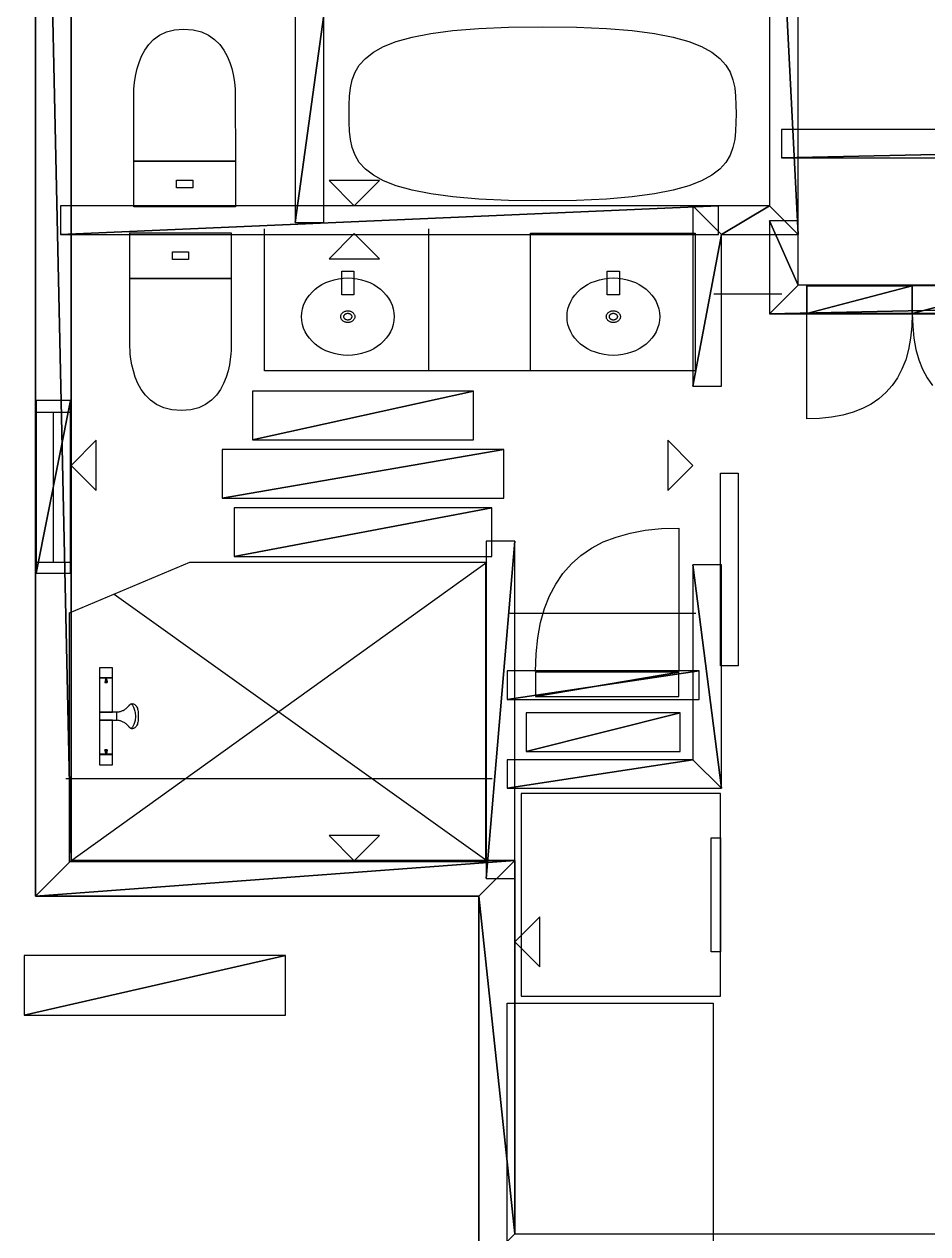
# Model space of a CAD drawing. Header units: millimetres. Extents: x 245 to 2830, y 44 to 1976.
# Drawn here: x 1549 to 1936, y 559 to 1077 of the extents above; entities that cross this region are included whole.
import ezdxf

# ---------------------------------------------------------------- set-up
doc = ezdxf.new("R2010")
doc.units = ezdxf.units.MM
doc.layers.add('FloorPlan-page-1', color=7, linetype='Continuous')

msp = doc.modelspace()

# ---------------------------------------------------------------- linework, layer by layer
at = {"layer": 'FloorPlan-page-1', "color": 7, "true_color": 0x000000}
for p, q in [((1553.74, 703.65), (1553.74, 1420.24)), ((1569.05, 1404.92), (1569.05, 718.98)), ((1606.87, 1072.58), (1609.82, 1074)), ((1609.82, 1074), (1613.24, 1074.9)), ((1613.24, 1074.9), (1617.2, 1075.21)), ((1617.2, 1075.21), (1621.27, 1074.9)), ((1621.27, 1074.9), (1624.84, 1074)), ((1624.84, 1074), (1627.89, 1072.58)), ((1715.06, 1071.73), (1723.06, 1073.32)), ((1723.06, 1073.32), (1732.55, 1074.55)), ((1732.55, 1074.55), (1743.64, 1075.48)), ((1743.64, 1075.48), (1756.4, 1076.06)), ((1756.4, 1076.06), (1770.99, 1076.24)), ((1770.99, 1076.24), (1785.57, 1076.06)), ((1785.57, 1076.06), (1798.33, 1075.48)), ((1798.33, 1075.48), (1809.39, 1074.55)), ((1809.39, 1074.55), (1818.88, 1073.32)), ((1818.88, 1073.32), (1826.91, 1071.73)), ((1600.55, 1066.2), (1602.26, 1068.6)), ((1602.26, 1068.6), (1604.36, 1070.76)), ((1604.36, 1070.76), (1606.87, 1072.58)), ((1627.89, 1072.58), (1630.47, 1070.76)), ((1630.47, 1070.76), (1632.66, 1068.6)), ((1632.66, 1068.6), (1634.44, 1066.2)), ((1702.88, 1067.73), (1708.33, 1069.86)), ((1708.33, 1069.86), (1715.06, 1071.73)), ((1826.91, 1071.73), (1833.61, 1069.86)), ((1833.61, 1069.86), (1839.1, 1067.73)), ((1598.11, 1060.95), (1599.16, 1063.61)), ((1599.16, 1063.61), (1600.55, 1066.2)), ((1634.44, 1066.2), (1635.86, 1063.61)), ((1635.86, 1063.61), (1636.98, 1060.95)), ((1692.48, 1059.79), (1695.06, 1062.66)), ((1695.06, 1062.66), (1698.48, 1065.3)), ((1698.48, 1065.3), (1702.88, 1067.73)), ((1839.1, 1067.73), (1843.5, 1065.3)), ((1843.5, 1065.3), (1846.91, 1062.66)), ((1846.91, 1062.66), (1849.46, 1059.79)), ((1596.69, 1055.7), (1597.27, 1058.29)), ((1597.27, 1058.29), (1598.11, 1060.95)), ((1636.98, 1060.95), (1637.82, 1058.29)), ((1637.82, 1058.29), (1638.44, 1055.7)), ((1690.66, 1056.7), (1692.48, 1059.79)), ((1849.46, 1059.79), (1851.31, 1056.7)), ((1596.04, 1051.12), (1596.29, 1053.28)), ((1596.29, 1053.28), (1596.69, 1055.7)), ((1638.44, 1055.7), (1638.87, 1053.28)), ((1638.87, 1053.28), (1639.13, 1051.12)), ((1688.66, 1050.03), (1689.42, 1053.46)), ((1689.42, 1053.46), (1690.66, 1056.7)), ((1851.31, 1056.7), (1852.55, 1053.46)), ((1852.55, 1053.46), (1853.31, 1050.03)), ((1595.89, 1047.87), (1595.93, 1049.3)), ((1595.89, 1046.98), (1595.89, 1047.87)), ((1595.93, 1049.3), (1596.04, 1051.12)), ((1639.13, 1051.12), (1639.24, 1049.3)), ((1639.24, 1049.3), (1639.27, 1047.87)), ((1639.27, 1047.87), (1639.31, 1046.98)), ((1688.29, 1046.45), (1688.66, 1050.03)), ((1853.31, 1050.03), (1853.68, 1046.45)), ((1595.89, 1046.66), (1595.89, 1046.98)), ((1595.89, 1018.63), (1595.89, 1046.66)), ((1595.89, 1046.66), (1595.89, 1046.66)), ((1639.31, 1046.98), (1639.27, 1046.66)), ((1639.27, 1046.66), (1639.38, 1018.63)), ((1688.11, 1038.93), (1688.15, 1042.76)), ((1688.15, 1042.76), (1688.29, 1046.45)), ((1853.68, 1046.45), (1853.82, 1042.76)), ((1853.82, 1042.76), (1853.86, 1038.93)), ((1688.15, 1035.14), (1688.11, 1038.93)), ((1688.11, 1038.93), (1688.11, 1038.93)), ((1853.86, 1038.93), (1853.82, 1035.14)), ((1688.29, 1031.42), (1688.15, 1035.14)), ((1853.82, 1035.14), (1853.68, 1031.42)), ((1688.66, 1027.86), (1688.29, 1031.42)), ((1689.42, 1024.43), (1688.66, 1027.86)), ((1853.31, 1027.86), (1852.55, 1024.43)), ((1853.68, 1031.42), (1853.31, 1027.86)), ((1690.66, 1021.16), (1689.42, 1024.43)), ((1692.48, 1018.08), (1690.66, 1021.16)), ((1851.31, 1021.16), (1849.46, 1018.08)), ((1852.55, 1024.43), (1851.31, 1021.16)), ((1595.89, 999.07), (1595.89, 1018.63)), ((1595.89, 1018.63), (1639.38, 1018.63)), ((1639.38, 1018.63), (1595.89, 1018.63)), ((1639.38, 1018.63), (1639.38, 999.07)), ((1695.06, 1015.2), (1692.48, 1018.08)), ((1849.46, 1018.08), (1846.91, 1015.2)), ((1698.48, 1012.57), (1695.06, 1015.2)), ((1702.88, 1010.14), (1698.48, 1012.57)), ((1843.5, 1012.57), (1839.1, 1010.14)), ((1846.91, 1015.2), (1843.5, 1012.57)), ((1614.18, 1007.22), (1614.18, 1010.51)), ((1614.18, 1010.51), (1621.09, 1010.51)), ((1621.09, 1007.22), (1614.18, 1007.22)), ((1621.09, 1010.51), (1621.09, 1007.22)), ((1708.33, 1008.01), (1702.88, 1010.14)), ((1715.06, 1006.13), (1708.33, 1008.01)), ((1723.06, 1004.55), (1715.06, 1006.13)), ((1826.91, 1006.13), (1818.88, 1004.55)), ((1833.61, 1008.01), (1826.91, 1006.13)), ((1839.1, 1010.14), (1833.61, 1008.01)), ((1732.55, 1003.31), (1723.06, 1004.55)), ((1743.64, 1002.39), (1732.55, 1003.31)), ((1756.4, 1001.81), (1743.64, 1002.39)), ((1770.99, 1001.63), (1756.4, 1001.81)), ((1785.57, 1001.81), (1770.99, 1001.63)), ((1798.33, 1002.39), (1785.57, 1001.81)), ((1809.39, 1003.31), (1798.33, 1002.39)), ((1818.88, 1004.55), (1809.39, 1003.31)), ((1639.38, 999.07), (1595.89, 999.07)), ((1594.11, 987.89), (1637.6, 987.89)), ((1594.11, 968.35), (1594.11, 987.89)), ((1637.6, 987.89), (1637.6, 968.35)), ((1651.86, 928.75), (1651.86, 989.63)), ((1722.08, 989.63), (1722.08, 928.75)), ((1765.86, 928.75), (1765.86, 987.81)), ((1765.86, 987.81), (1836.3, 987.81)), ((1836.3, 987.81), (1836.3, 928.75)), ((1612.4, 979.77), (1619.31, 979.77)), ((1612.4, 976.47), (1612.4, 979.77)), ((1619.31, 979.77), (1619.31, 976.47)), ((1619.31, 976.47), (1612.4, 976.47)), ((1684.95, 971.45), (1690.13, 971.45)), ((1684.95, 961.36), (1684.95, 971.45)), ((1690.13, 971.45), (1690.13, 961.36)), ((1798.72, 971.45), (1803.9, 971.45)), ((1798.72, 961.36), (1798.72, 971.45)), ((1803.9, 971.45), (1803.9, 961.36)), ((1637.6, 968.35), (1594.11, 968.35)), ((1594.22, 940.32), (1594.11, 968.35)), ((1594.11, 968.35), (1637.6, 968.35)), ((1637.6, 968.35), (1637.6, 940.32)), ((1673.5, 963.71), (1674.91, 964.78)), ((1674.91, 964.78), (1676.44, 965.73)), ((1676.44, 965.73), (1678.08, 966.56)), ((1678.08, 966.56), (1679.81, 967.26)), ((1679.81, 967.26), (1681.64, 967.82)), ((1681.64, 967.82), (1683.54, 968.23)), ((1683.54, 968.23), (1685.51, 968.48)), ((1685.51, 968.48), (1687.54, 968.56)), ((1687.54, 968.56), (1689.57, 968.48)), ((1687.54, 968.56), (1687.54, 968.56)), ((1689.57, 968.48), (1691.54, 968.23)), ((1691.54, 968.23), (1693.44, 967.82)), ((1693.44, 967.82), (1695.26, 967.26)), ((1695.26, 967.26), (1697, 966.56)), ((1697, 966.56), (1698.63, 965.73)), ((1698.63, 965.73), (1700.16, 964.78)), ((1700.16, 964.78), (1701.57, 963.71)), ((1787.28, 963.71), (1788.69, 964.78)), ((1788.69, 964.78), (1790.22, 965.73)), ((1790.22, 965.73), (1791.85, 966.56)), ((1791.85, 966.56), (1793.59, 967.26)), ((1793.59, 967.26), (1795.41, 967.82)), ((1795.41, 967.82), (1797.31, 968.23)), ((1797.31, 968.23), (1799.28, 968.48)), ((1799.28, 968.48), (1801.31, 968.56)), ((1801.31, 968.56), (1803.34, 968.48)), ((1801.31, 968.56), (1801.31, 968.56)), ((1803.34, 968.48), (1805.31, 968.23)), ((1805.31, 968.23), (1807.22, 967.82)), ((1807.22, 967.82), (1809.04, 967.26)), ((1809.04, 967.26), (1810.78, 966.56)), ((1810.78, 966.56), (1812.41, 965.73)), ((1812.41, 965.73), (1813.94, 964.78)), ((1813.94, 964.78), (1815.35, 963.71)), ((1884.22, 965.24), (1929.35, 965.24)), ((1884.22, 953.3), (1884.22, 965.24)), ((1884.22, 965.24), (1884.22, 965.24)), ((1929.35, 965.24), (1929.35, 953.3)), ((1974.48, 965.24), (1929.35, 965.24)), ((1929.35, 965.24), (1929.35, 953.3)), ((1669.25, 958.44), (1670.08, 959.89)), ((1670.08, 959.89), (1671.08, 961.25)), ((1671.08, 961.25), (1672.22, 962.53)), ((1672.22, 962.53), (1673.5, 963.71)), ((1690.13, 961.36), (1684.95, 961.36)), ((1701.57, 963.71), (1702.85, 962.53)), ((1702.85, 962.53), (1703.99, 961.25)), ((1703.99, 961.25), (1704.99, 959.89)), ((1704.99, 959.89), (1705.83, 958.44)), ((1783.02, 958.44), (1783.86, 959.89)), ((1783.86, 959.89), (1784.85, 961.25)), ((1784.85, 961.25), (1786, 962.53)), ((1786, 962.53), (1787.28, 963.71)), ((1803.9, 961.36), (1798.72, 961.36)), ((1815.35, 963.71), (1816.63, 962.53)), ((1816.63, 962.53), (1817.77, 961.25)), ((1817.77, 961.25), (1818.77, 959.89)), ((1818.77, 959.89), (1819.6, 958.44)), ((1873.52, 961.61), (1844.33, 961.61)), ((1667.79, 953.68), (1668.09, 955.33)), ((1668.09, 955.33), (1668.58, 956.91)), ((1668.58, 956.91), (1669.25, 958.44)), ((1685.2, 953.59), (1685.4, 953.77)), ((1685.4, 953.77), (1685.61, 953.93)), ((1685.61, 953.93), (1685.85, 954.08)), ((1685.85, 954.08), (1686.1, 954.2)), ((1686.1, 954.2), (1686.36, 954.31)), ((1686.36, 954.31), (1686.64, 954.39)), ((1686.64, 954.39), (1686.93, 954.46)), ((1686.93, 954.46), (1687.23, 954.5)), ((1687.23, 954.5), (1687.54, 954.51)), ((1687.54, 954.51), (1687.84, 954.5)), ((1687.54, 954.51), (1687.54, 954.51)), ((1687.84, 954.5), (1688.14, 954.46)), ((1688.14, 954.46), (1688.43, 954.39)), ((1688.43, 954.39), (1688.71, 954.31)), ((1688.71, 954.31), (1688.98, 954.2)), ((1688.98, 954.2), (1689.23, 954.08)), ((1689.23, 954.08), (1689.46, 953.93)), ((1689.46, 953.93), (1689.67, 953.77)), ((1689.67, 953.77), (1689.87, 953.59)), ((1705.83, 958.44), (1706.49, 956.91)), ((1706.49, 956.91), (1706.98, 955.33)), ((1706.98, 955.33), (1707.28, 953.68)), ((1781.57, 953.68), (1781.87, 955.33)), ((1781.87, 955.33), (1782.36, 956.91)), ((1782.36, 956.91), (1783.02, 958.44)), ((1798.98, 953.59), (1799.18, 953.77)), ((1799.18, 953.77), (1799.39, 953.93)), ((1799.39, 953.93), (1799.62, 954.08)), ((1799.62, 954.08), (1799.87, 954.2)), ((1799.87, 954.2), (1800.14, 954.31)), ((1800.14, 954.31), (1800.42, 954.39)), ((1800.42, 954.39), (1800.71, 954.46)), ((1800.71, 954.46), (1801.01, 954.5)), ((1801.01, 954.5), (1801.31, 954.51)), ((1801.31, 954.51), (1801.62, 954.5)), ((1801.31, 954.51), (1801.31, 954.51)), ((1801.62, 954.5), (1801.92, 954.46)), ((1801.92, 954.46), (1802.21, 954.39)), ((1802.21, 954.39), (1802.49, 954.31)), ((1802.49, 954.31), (1802.75, 954.2)), ((1802.75, 954.2), (1803, 954.08)), ((1803, 954.08), (1803.24, 953.93)), ((1803.24, 953.93), (1803.45, 953.77)), ((1803.45, 953.77), (1803.65, 953.59)), ((1819.6, 958.44), (1820.27, 956.91)), ((1820.27, 956.91), (1820.76, 955.33)), ((1820.76, 955.33), (1821.06, 953.68)), ((1667.69, 951.99), (1667.79, 953.68)), ((1667.79, 950.29), (1667.69, 951.99)), ((1668.09, 948.64), (1667.79, 950.29)), ((1668.58, 947.06), (1668.09, 948.64)), ((1684.52, 951.99), (1684.53, 952.24)), ((1684.53, 951.73), (1684.52, 951.99)), ((1684.53, 952.24), (1684.58, 952.49)), ((1684.58, 951.48), (1684.53, 951.73)), ((1684.58, 952.49), (1684.65, 952.74)), ((1684.65, 951.24), (1684.58, 951.48)), ((1684.65, 952.74), (1684.75, 952.97)), ((1684.75, 951), (1684.65, 951.24)), ((1684.75, 952.97), (1684.88, 953.19)), ((1684.88, 950.78), (1684.75, 951)), ((1684.88, 953.19), (1685.03, 953.4)), ((1685.03, 950.57), (1684.88, 950.78)), ((1685.03, 953.4), (1685.2, 953.59)), ((1685.2, 950.38), (1685.03, 950.57)), ((1685.4, 950.2), (1685.2, 950.38)), ((1685.61, 950.04), (1685.4, 950.2)), ((1685.85, 949.89), (1685.61, 950.04)), ((1685.81, 951.99), (1685.82, 952.13)), ((1685.82, 951.84), (1685.81, 951.99)), ((1685.82, 952.13), (1685.85, 952.28)), ((1685.85, 951.7), (1685.82, 951.84)), ((1685.85, 952.28), (1685.89, 952.41)), ((1685.89, 951.56), (1685.85, 951.7)), ((1686.1, 949.77), (1685.85, 949.89)), ((1685.89, 952.41), (1685.95, 952.55)), ((1685.95, 951.42), (1685.89, 951.56)), ((1685.95, 952.55), (1686.02, 952.67)), ((1686.02, 951.3), (1685.95, 951.42)), ((1686.02, 952.67), (1686.11, 952.79)), ((1686.11, 951.18), (1686.02, 951.3)), ((1686.36, 949.66), (1686.1, 949.77)), ((1686.11, 952.79), (1686.21, 952.9)), ((1686.21, 951.07), (1686.11, 951.18)), ((1686.21, 952.9), (1686.32, 953.01)), ((1686.32, 950.97), (1686.21, 951.07)), ((1686.32, 953.01), (1686.44, 953.1)), ((1686.44, 950.87), (1686.32, 950.97)), ((1686.64, 949.58), (1686.36, 949.66)), ((1686.44, 953.1), (1686.57, 953.18)), ((1686.57, 950.79), (1686.44, 950.87)), ((1686.57, 953.18), (1686.71, 953.25)), ((1686.71, 950.72), (1686.57, 950.79)), ((1686.93, 949.51), (1686.64, 949.58)), ((1686.71, 953.25), (1686.87, 953.31)), ((1686.87, 950.66), (1686.71, 950.72)), ((1686.87, 953.31), (1687.02, 953.36)), ((1687.02, 950.61), (1686.87, 950.66)), ((1687.23, 949.48), (1686.93, 949.51)), ((1687.02, 953.36), (1687.19, 953.4)), ((1687.19, 950.57), (1687.02, 950.61)), ((1687.19, 953.4), (1687.36, 953.42)), ((1687.36, 950.55), (1687.19, 950.57)), ((1687.54, 949.46), (1687.23, 949.48)), ((1687.36, 953.42), (1687.54, 953.43)), ((1687.54, 950.54), (1687.36, 950.55)), ((1687.54, 953.43), (1687.71, 953.42)), ((1687.54, 953.43), (1687.54, 953.43)), ((1687.71, 950.55), (1687.54, 950.54)), ((1687.84, 949.48), (1687.54, 949.46)), ((1687.71, 953.42), (1687.88, 953.4)), ((1687.88, 950.57), (1687.71, 950.55)), ((1688.14, 949.51), (1687.84, 949.48)), ((1687.88, 953.4), (1688.05, 953.36)), ((1688.05, 950.61), (1687.88, 950.57)), ((1688.05, 953.36), (1688.21, 953.31)), ((1688.21, 950.66), (1688.05, 950.61)), ((1688.43, 949.58), (1688.14, 949.51)), ((1688.21, 953.31), (1688.36, 953.25)), ((1688.36, 950.72), (1688.21, 950.66)), ((1688.36, 953.25), (1688.5, 953.18)), ((1688.5, 950.79), (1688.36, 950.72)), ((1688.71, 949.66), (1688.43, 949.58)), ((1688.5, 953.18), (1688.63, 953.1)), ((1688.63, 950.87), (1688.5, 950.79)), ((1688.63, 953.1), (1688.76, 953.01)), ((1688.76, 950.97), (1688.63, 950.87)), ((1688.98, 949.77), (1688.71, 949.66)), ((1688.76, 953.01), (1688.87, 952.9)), ((1688.87, 951.07), (1688.76, 950.97)), ((1688.87, 952.9), (1688.97, 952.79)), ((1688.97, 951.18), (1688.87, 951.07)), ((1688.97, 952.79), (1689.05, 952.67)), ((1689.05, 951.3), (1688.97, 951.18)), ((1689.23, 949.89), (1688.98, 949.77)), ((1689.05, 952.67), (1689.13, 952.55)), ((1689.13, 951.42), (1689.05, 951.3)), ((1689.13, 952.55), (1689.18, 952.41)), ((1689.18, 951.56), (1689.13, 951.42)), ((1689.18, 952.41), (1689.23, 952.28)), ((1689.23, 951.7), (1689.18, 951.56)), ((1689.23, 952.28), (1689.25, 952.13)), ((1689.25, 951.84), (1689.23, 951.7)), ((1689.46, 950.04), (1689.23, 949.89)), ((1689.25, 952.13), (1689.26, 951.99)), ((1689.26, 951.99), (1689.25, 951.84)), ((1689.67, 950.2), (1689.46, 950.04)), ((1689.87, 950.38), (1689.67, 950.2)), ((1689.87, 953.59), (1690.04, 953.4)), ((1690.04, 950.57), (1689.87, 950.38)), ((1690.04, 953.4), (1690.19, 953.19)), ((1690.19, 950.78), (1690.04, 950.57)), ((1690.19, 953.19), (1690.32, 952.97)), ((1690.32, 951), (1690.19, 950.78)), ((1690.32, 952.97), (1690.42, 952.74)), ((1690.42, 951.24), (1690.32, 951)), ((1690.42, 952.74), (1690.5, 952.49)), ((1690.5, 951.48), (1690.42, 951.24)), ((1690.5, 952.49), (1690.54, 952.24)), ((1690.54, 951.73), (1690.5, 951.48)), ((1690.54, 952.24), (1690.56, 951.99)), ((1690.56, 951.99), (1690.54, 951.73)), ((1706.98, 948.64), (1706.49, 947.06)), ((1707.28, 950.29), (1706.98, 948.64)), ((1707.28, 953.68), (1707.39, 951.99)), ((1707.39, 951.99), (1707.28, 950.29)), ((1781.46, 951.99), (1781.57, 953.68)), ((1781.57, 950.29), (1781.46, 951.99)), ((1781.87, 948.64), (1781.57, 950.29)), ((1782.36, 947.06), (1781.87, 948.64)), ((1798.29, 951.99), (1798.31, 952.24)), ((1798.31, 951.73), (1798.29, 951.99)), ((1798.31, 952.24), (1798.35, 952.49)), ((1798.35, 951.48), (1798.31, 951.73)), ((1798.35, 952.49), (1798.43, 952.74)), ((1798.43, 951.24), (1798.35, 951.48)), ((1798.43, 952.74), (1798.53, 952.97)), ((1798.53, 951), (1798.43, 951.24)), ((1798.53, 952.97), (1798.66, 953.19)), ((1798.66, 950.78), (1798.53, 951)), ((1798.66, 953.19), (1798.81, 953.4)), ((1798.81, 950.57), (1798.66, 950.78)), ((1798.81, 953.4), (1798.98, 953.59)), ((1798.98, 950.38), (1798.81, 950.57)), ((1799.18, 950.2), (1798.98, 950.38)), ((1799.39, 950.04), (1799.18, 950.2)), ((1799.62, 949.89), (1799.39, 950.04)), ((1799.59, 951.99), (1799.6, 952.13)), ((1799.6, 951.84), (1799.59, 951.99)), ((1799.6, 952.13), (1799.62, 952.28)), ((1799.62, 951.7), (1799.6, 951.84)), ((1799.62, 952.28), (1799.66, 952.41)), ((1799.66, 951.56), (1799.62, 951.7)), ((1799.87, 949.77), (1799.62, 949.89)), ((1799.66, 952.41), (1799.72, 952.55)), ((1799.72, 951.42), (1799.66, 951.56)), ((1799.72, 952.55), (1799.8, 952.67)), ((1799.8, 951.3), (1799.72, 951.42)), ((1799.8, 952.67), (1799.88, 952.79)), ((1799.88, 951.18), (1799.8, 951.3)), ((1800.14, 949.66), (1799.87, 949.77)), ((1799.88, 952.79), (1799.98, 952.9)), ((1799.98, 951.07), (1799.88, 951.18)), ((1799.98, 952.9), (1800.09, 953.01)), ((1800.09, 950.97), (1799.98, 951.07)), ((1800.09, 953.01), (1800.21, 953.1)), ((1800.21, 950.87), (1800.09, 950.97)), ((1800.42, 949.58), (1800.14, 949.66)), ((1800.21, 953.1), (1800.35, 953.18)), ((1800.35, 950.79), (1800.21, 950.87)), ((1800.35, 953.18), (1800.49, 953.25)), ((1800.49, 950.72), (1800.35, 950.79)), ((1800.71, 949.51), (1800.42, 949.58)), ((1800.49, 953.25), (1800.64, 953.31)), ((1800.64, 950.66), (1800.49, 950.72)), ((1800.64, 953.31), (1800.8, 953.36)), ((1800.8, 950.61), (1800.64, 950.66)), ((1801.01, 949.48), (1800.71, 949.51)), ((1800.8, 953.36), (1800.97, 953.4)), ((1800.97, 950.57), (1800.8, 950.61)), ((1800.97, 953.4), (1801.14, 953.42)), ((1801.14, 950.55), (1800.97, 950.57)), ((1801.31, 949.46), (1801.01, 949.48)), ((1801.14, 953.42), (1801.31, 953.43)), ((1801.31, 950.54), (1801.14, 950.55)), ((1801.31, 953.43), (1801.49, 953.42)), ((1801.31, 953.43), (1801.31, 953.43)), ((1801.49, 950.55), (1801.31, 950.54)), ((1801.62, 949.48), (1801.31, 949.46)), ((1801.49, 953.42), (1801.66, 953.4)), ((1801.66, 950.57), (1801.49, 950.55)), ((1801.92, 949.51), (1801.62, 949.48)), ((1801.66, 953.4), (1801.83, 953.36)), ((1801.83, 950.61), (1801.66, 950.57)), ((1801.83, 953.36), (1801.98, 953.31)), ((1801.98, 950.66), (1801.83, 950.61)), ((1802.21, 949.58), (1801.92, 949.51)), ((1801.98, 953.31), (1802.14, 953.25)), ((1802.14, 950.72), (1801.98, 950.66)), ((1802.14, 953.25), (1802.28, 953.18)), ((1802.28, 950.79), (1802.14, 950.72)), ((1802.49, 949.66), (1802.21, 949.58)), ((1802.28, 953.18), (1802.41, 953.1)), ((1802.41, 950.87), (1802.28, 950.79)), ((1802.41, 953.1), (1802.53, 953.01)), ((1802.53, 950.97), (1802.41, 950.87)), ((1802.75, 949.77), (1802.49, 949.66)), ((1802.53, 953.01), (1802.65, 952.9)), ((1802.65, 951.07), (1802.53, 950.97)), ((1802.65, 952.9), (1802.74, 952.79)), ((1802.74, 951.18), (1802.65, 951.07)), ((1802.74, 952.79), (1802.83, 952.67)), ((1802.83, 951.3), (1802.74, 951.18)), ((1803, 949.89), (1802.75, 949.77)), ((1802.83, 952.67), (1802.9, 952.55)), ((1802.9, 951.42), (1802.83, 951.3)), ((1802.9, 952.55), (1802.96, 952.41)), ((1802.96, 951.56), (1802.9, 951.42)), ((1802.96, 952.41), (1803, 952.28)), ((1803, 951.7), (1802.96, 951.56)), ((1803, 952.28), (1803.03, 952.13)), ((1803.03, 951.84), (1803, 951.7)), ((1803.24, 950.04), (1803, 949.89)), ((1803.03, 952.13), (1803.04, 951.99)), ((1803.04, 951.99), (1803.03, 951.84)), ((1803.45, 950.2), (1803.24, 950.04)), ((1803.65, 950.38), (1803.45, 950.2)), ((1803.65, 953.59), (1803.82, 953.4)), ((1803.82, 950.57), (1803.65, 950.38)), ((1803.82, 953.4), (1803.97, 953.19)), ((1803.97, 950.78), (1803.82, 950.57)), ((1803.97, 953.19), (1804.1, 952.97)), ((1804.1, 951), (1803.97, 950.78)), ((1804.1, 952.97), (1804.2, 952.74)), ((1804.2, 951.24), (1804.1, 951)), ((1804.2, 952.74), (1804.27, 952.49)), ((1804.27, 951.48), (1804.2, 951.24)), ((1804.27, 952.49), (1804.32, 952.24)), ((1804.32, 951.73), (1804.27, 951.48)), ((1804.32, 952.24), (1804.33, 951.99)), ((1804.33, 951.99), (1804.32, 951.73)), ((1820.76, 948.64), (1820.27, 947.06)), ((1821.06, 950.29), (1820.76, 948.64)), ((1821.06, 953.68), (1821.16, 951.99)), ((1821.16, 951.99), (1821.06, 950.29)), ((1929.35, 953.3), (1884.22, 953.3)), ((1884.22, 908.18), (1884.22, 953.3)), ((1884.22, 953.3), (1929.35, 953.3)), ((1929.35, 953.3), (1929.17, 947.84)), ((1929.35, 953.3), (1929.35, 953.3)), ((1929.35, 953.3), (1974.48, 953.3)), ((1929.35, 953.3), (1929.53, 947.84)), ((1974.48, 953.3), (1929.35, 953.3)), ((1929.35, 953.3), (1929.35, 953.3)), ((1669.25, 945.53), (1668.58, 947.06)), ((1670.08, 944.08), (1669.25, 945.53)), ((1671.08, 942.72), (1670.08, 944.08)), ((1704.99, 944.08), (1703.99, 942.72)), ((1705.83, 945.53), (1704.99, 944.08)), ((1706.49, 947.06), (1705.83, 945.53)), ((1783.02, 945.53), (1782.36, 947.06)), ((1783.86, 944.08), (1783.02, 945.53)), ((1784.85, 942.72), (1783.86, 944.08)), ((1818.77, 944.08), (1817.77, 942.72)), ((1819.6, 945.53), (1818.77, 944.08)), ((1820.27, 947.06), (1819.6, 945.53)), ((1929.17, 947.84), (1928.66, 942.72)), ((1929.53, 947.84), (1930.08, 942.72)), ((1594.18, 940.01), (1594.22, 940.32)), ((1594.22, 939.09), (1594.18, 940.01)), ((1594.26, 937.69), (1594.22, 939.09)), ((1637.6, 939.09), (1637.57, 937.69)), ((1637.6, 940.32), (1637.6, 940.01)), ((1637.6, 940.32), (1637.6, 940.32)), ((1637.6, 940.01), (1637.6, 939.09)), ((1672.22, 941.44), (1671.08, 942.72)), ((1673.5, 940.26), (1672.22, 941.44)), ((1674.91, 939.19), (1673.5, 940.26)), ((1676.44, 938.24), (1674.91, 939.19)), ((1678.08, 937.41), (1676.44, 938.24)), ((1698.63, 938.24), (1697, 937.41)), ((1700.16, 939.19), (1698.63, 938.24)), ((1701.57, 940.26), (1700.16, 939.19)), ((1702.85, 941.44), (1701.57, 940.26)), ((1703.99, 942.72), (1702.85, 941.44)), ((1786, 941.44), (1784.85, 942.72)), ((1787.28, 940.26), (1786, 941.44)), ((1788.69, 939.19), (1787.28, 940.26)), ((1790.22, 938.24), (1788.69, 939.19)), ((1791.85, 937.41), (1790.22, 938.24)), ((1812.41, 938.24), (1810.78, 937.41)), ((1813.94, 939.19), (1812.41, 938.24)), ((1815.35, 940.26), (1813.94, 939.19)), ((1816.63, 941.44), (1815.35, 940.26)), ((1817.77, 942.72), (1816.63, 941.44)), ((1928.66, 942.72), (1927.75, 937.95)), ((1930.08, 942.72), (1930.95, 937.95)), ((1594.36, 935.87), (1594.26, 937.69)), ((1594.62, 933.71), (1594.36, 935.87)), ((1595.06, 931.28), (1594.62, 933.71)), ((1637.2, 933.71), (1636.8, 931.28)), ((1637.46, 935.87), (1637.2, 933.71)), ((1637.57, 937.69), (1637.46, 935.87)), ((1679.81, 936.71), (1678.08, 937.41)), ((1681.64, 936.15), (1679.81, 936.71)), ((1683.54, 935.75), (1681.64, 936.15)), ((1685.51, 935.49), (1683.54, 935.75)), ((1687.54, 935.41), (1685.51, 935.49)), ((1689.57, 935.49), (1687.54, 935.41)), ((1691.54, 935.75), (1689.57, 935.49)), ((1693.44, 936.15), (1691.54, 935.75)), ((1695.26, 936.71), (1693.44, 936.15)), ((1697, 937.41), (1695.26, 936.71)), ((1793.59, 936.71), (1791.85, 937.41)), ((1795.41, 936.15), (1793.59, 936.71)), ((1797.31, 935.75), (1795.41, 936.15)), ((1799.28, 935.49), (1797.31, 935.75)), ((1801.31, 935.41), (1799.28, 935.49)), ((1803.34, 935.49), (1801.31, 935.41)), ((1805.31, 935.75), (1803.34, 935.49)), ((1807.22, 936.15), (1805.31, 935.75)), ((1809.04, 936.71), (1807.22, 936.15)), ((1810.78, 937.41), (1809.04, 936.71)), ((1926.55, 933.55), (1924.95, 929.49)), ((1927.75, 937.95), (1926.55, 933.55)), ((1930.95, 937.95), (1932.19, 933.55)), ((1932.19, 933.55), (1933.79, 929.49)), ((1595.67, 928.7), (1595.06, 931.28)), ((1596.51, 926.03), (1595.67, 928.7)), ((1636.22, 928.7), (1635.38, 926.03)), ((1636.8, 931.28), (1636.22, 928.7)), ((1765.86, 928.75), (1651.86, 928.75)), ((1836.3, 928.75), (1765.86, 928.75)), ((1924.95, 929.49), (1923.02, 925.8)), ((1933.79, 929.49), (1935.72, 925.8)), ((1597.64, 923.37), (1596.51, 926.03)), ((1599.06, 920.79), (1597.64, 923.37)), ((1634.33, 923.37), (1632.95, 920.79)), ((1635.38, 926.03), (1634.33, 923.37)), ((1923.02, 925.8), (1920.73, 922.45)), ((1935.72, 925.8), (1938.01, 922.45)), ((1600.84, 918.39), (1599.06, 920.79)), ((1603.02, 916.23), (1600.84, 918.39)), ((1631.24, 918.39), (1629.13, 916.23)), ((1632.95, 920.79), (1631.24, 918.39)), ((1918.08, 919.44), (1915.06, 916.81)), ((1920.73, 922.45), (1918.08, 919.44)), ((1568.73, 916.02), (1554.04, 916.02)), ((1554.04, 916.02), (1554.04, 842.06)), ((1568.73, 916.02), (1554.04, 916.02)), ((1554.04, 916.02), (1554.04, 842.06)), ((1568.73, 842.06), (1568.73, 916.02)), ((1568.73, 842.06), (1568.73, 916.02)), ((1605.6, 914.38), (1603.02, 916.23)), ((1608.66, 912.98), (1605.6, 914.38)), ((1612.22, 912.06), (1608.66, 912.98)), ((1623.67, 912.98), (1620.26, 912.06)), ((1626.62, 914.38), (1623.67, 912.98)), ((1629.13, 916.23), (1626.62, 914.38)), ((1908.04, 912.59), (1903.97, 911.01)), ((1911.72, 914.51), (1908.04, 912.59)), ((1915.06, 916.81), (1911.72, 914.51)), ((1554.04, 911.08), (1568.73, 911.08)), ((1561.38, 911.08), (1561.38, 846.8)), ((1616.29, 911.74), (1612.22, 912.06)), ((1620.26, 912.06), (1616.29, 911.74)), ((1889.68, 908.37), (1884.22, 908.18)), ((1894.81, 908.9), (1889.68, 908.37)), ((1899.57, 909.77), (1894.81, 908.9)), ((1903.97, 911.01), (1899.57, 909.77)), ((1847.17, 802.35), (1847.17, 884.9)), ((1847.17, 884.9), (1854.7, 884.9)), ((1854.7, 884.9), (1854.7, 802.35)), ((1808.51, 859.25), (1814.99, 860.46)), ((1814.99, 860.46), (1821.97, 861.17)), ((1821.97, 861.17), (1829.39, 861.41)), ((1829.39, 861.41), (1829.39, 799.98)), ((1791.97, 852.79), (1796.99, 855.43)), ((1796.99, 855.43), (1802.51, 857.56)), ((1802.51, 857.56), (1808.51, 859.25)), ((1787.39, 849.65), (1791.97, 852.79)), ((1554.04, 846.8), (1568.73, 846.8)), ((1568.26, 718.32), (1747.13, 846.8)), ((1568.29, 825.03), (1619.82, 846.8)), ((1619.82, 846.8), (1746.59, 846.8)), ((1746.59, 846.8), (1746.59, 718.19)), ((1779.71, 841.98), (1783.31, 846.07)), ((1783.31, 846.07), (1787.39, 849.65)), ((1554.04, 842.06), (1568.73, 842.06)), ((1554.04, 842.06), (1568.73, 842.06)), ((1776.59, 837.42), (1779.71, 841.98)), ((1773.97, 832.38), (1776.59, 837.42)), ((1587.42, 833.12), (1747.13, 718.93)), ((1771.79, 826.87), (1773.97, 832.38)), ((1568.29, 718.61), (1568.29, 825.03)), ((1836.66, 824.79), (1757.02, 824.79)), ((1770.11, 820.86), (1771.79, 826.87)), ((1768.91, 814.4), (1770.11, 820.86)), ((1768.19, 807.44), (1768.91, 814.4)), ((1767.93, 799.98), (1768.19, 807.44)), ((1586.8, 801.45), (1581.16, 801.45)), ((1581.16, 801.45), (1581.16, 797.26)), ((1586.8, 797.26), (1586.8, 801.45)), ((1829.39, 799.98), (1767.93, 799.98)), ((1767.93, 799.98), (1767.93, 799.98)), ((1854.7, 802.35), (1847.17, 802.35)), ((1586.8, 797.26), (1581.16, 797.26)), ((1581.16, 797.26), (1581.16, 782.55)), ((1581.16, 797.26), (1586.8, 797.26)), ((1583.49, 795.31), (1583.46, 795.31)), ((1583.46, 795.31), (1583.46, 795.28)), ((1583.46, 795.28), (1583.46, 795.28)), ((1583.46, 795.28), (1584.47, 795.28)), ((1583.53, 795.47), (1583.49, 795.39)), ((1583.49, 795.39), (1583.49, 795.36)), ((1583.49, 795.36), (1583.49, 795.31)), ((1583.56, 795.63), (1583.53, 795.52)), ((1583.53, 795.52), (1583.53, 795.47)), ((1583.6, 795.73), (1583.56, 795.63)), ((1583.64, 795.89), (1583.6, 795.73)), ((1583.67, 796.05), (1583.64, 795.89)), ((1583.75, 796.23), (1583.67, 796.05)), ((1583.78, 796.44), (1583.75, 796.23)), ((1583.86, 796.68), (1583.78, 796.44)), ((1583.93, 796.95), (1583.86, 796.68)), ((1584.04, 797.26), (1583.93, 796.95)), ((1584.11, 796.92), (1584.04, 797.26)), ((1584.18, 796.63), (1584.11, 796.92)), ((1584.22, 796.39), (1584.18, 796.63)), ((1584.29, 796.18), (1584.22, 796.39)), ((1584.33, 795.97), (1584.29, 796.18)), ((1584.36, 795.81), (1584.33, 795.97)), ((1584.4, 795.68), (1584.36, 795.81)), ((1584.44, 795.57), (1584.4, 795.68)), ((1584.44, 795.5), (1584.44, 795.57)), ((1584.47, 795.42), (1584.44, 795.5)), ((1584.47, 795.36), (1584.47, 795.42)), ((1584.47, 795.34), (1584.47, 795.36)), ((1584.47, 795.31), (1584.47, 795.34)), ((1584.47, 795.28), (1584.47, 795.31)), ((1584.47, 795.28), (1584.47, 795.28)), ((1584.47, 795.28), (1584.47, 795.28)), ((1586.8, 782.55), (1586.8, 797.26)), ((1589.64, 782.66), (1589.93, 782.73)), ((1589.93, 782.73), (1590.22, 782.81)), ((1590.22, 782.81), (1590.51, 782.89)), ((1590.51, 782.89), (1590.8, 783.02)), ((1590.8, 783.02), (1591.09, 783.16)), ((1591.09, 783.16), (1591.38, 783.29)), ((1591.38, 783.29), (1591.67, 783.47)), ((1591.67, 783.47), (1591.96, 783.66)), ((1591.96, 783.66), (1592.29, 783.87)), ((1592.29, 783.87), (1592.58, 784.11)), ((1592.58, 784.11), (1592.87, 784.37)), ((1592.87, 784.37), (1593.16, 784.66)), ((1593.16, 784.66), (1593.27, 784.76)), ((1593.27, 784.76), (1593.38, 784.87)), ((1593.38, 784.87), (1593.46, 784.98)), ((1593.46, 784.98), (1593.56, 785.08)), ((1593.56, 785.08), (1593.67, 785.19)), ((1593.67, 785.19), (1593.75, 785.32)), ((1593.75, 785.32), (1593.86, 785.42)), ((1593.86, 785.42), (1593.96, 785.53)), ((1593.96, 785.53), (1594.04, 785.63)), ((1594.04, 785.63), (1594.15, 785.71)), ((1594.15, 785.71), (1594.26, 785.82)), ((1594.26, 785.82), (1594.33, 785.9)), ((1594.33, 785.9), (1594.44, 785.95)), ((1594.44, 785.95), (1594.55, 786.03)), ((1594.55, 786.03), (1594.62, 786.06)), ((1594.62, 786.06), (1594.73, 786.11)), ((1594.73, 786.11), (1594.95, 786.14)), ((1594.84, 786.11), (1594.87, 786.06)), ((1594.87, 786.06), (1594.95, 785.98)), ((1594.95, 786.14), (1595.13, 786.16)), ((1594.95, 785.98), (1595.06, 785.85)), ((1595.06, 785.85), (1595.16, 785.66)), ((1595.13, 786.16), (1595.35, 786.14)), ((1595.16, 785.66), (1595.31, 785.45)), ((1595.31, 785.45), (1595.46, 785.19)), ((1595.35, 786.14), (1595.56, 786.11)), ((1595.46, 785.19), (1595.6, 784.9)), ((1595.56, 786.11), (1595.78, 786.03)), ((1595.6, 784.9), (1595.78, 784.58)), ((1595.78, 786.03), (1596.04, 785.92)), ((1595.78, 784.58), (1595.93, 784.21)), ((1595.93, 784.21), (1596.07, 783.79)), ((1596.04, 785.92), (1596.26, 785.82)), ((1596.07, 783.79), (1596.22, 783.34)), ((1596.22, 783.34), (1596.33, 782.87)), ((1596.26, 785.82), (1596.47, 785.63)), ((1596.33, 782.87), (1596.44, 782.37)), ((1596.47, 785.63), (1596.66, 785.42)), ((1596.66, 785.42), (1596.87, 785.19)), ((1596.87, 785.19), (1597.06, 784.92)), ((1597.06, 784.92), (1597.2, 784.58)), ((1597.2, 784.58), (1597.38, 784.21)), ((1597.38, 784.21), (1597.49, 783.79)), ((1597.49, 783.79), (1597.6, 783.34)), ((1597.6, 783.34), (1597.71, 782.81)), ((1597.71, 782.81), (1597.71, 782.68)), ((1597.71, 782.68), (1597.71, 782.55)), ((1581.16, 782.55), (1586.8, 782.55)), ((1588.55, 782.55), (1581.16, 782.55)), ((1581.16, 782.55), (1581.16, 779.02)), ((1586.8, 779.02), (1581.16, 779.02)), ((1581.16, 779.02), (1581.16, 764.33)), ((1581.16, 779.02), (1588.55, 779.02)), ((1586.8, 764.33), (1586.8, 779.02)), ((1588.55, 782.55), (1588.8, 782.58)), ((1588.55, 779.02), (1588.55, 782.55)), ((1588.8, 779.02), (1588.55, 779.02)), ((1588.8, 782.58), (1589.09, 782.58)), ((1589.09, 778.99), (1588.8, 779.02)), ((1589.09, 782.58), (1589.35, 782.63)), ((1589.35, 778.96), (1589.09, 778.99)), ((1589.35, 782.63), (1589.64, 782.66)), ((1589.64, 778.91), (1589.35, 778.96)), ((1589.93, 778.83), (1589.64, 778.91)), ((1590.22, 778.75), (1589.93, 778.83)), ((1590.51, 778.67), (1590.22, 778.75)), ((1590.8, 778.54), (1590.51, 778.67)), ((1591.09, 778.41), (1590.8, 778.54)), ((1591.38, 778.28), (1591.09, 778.41)), ((1591.67, 778.09), (1591.38, 778.28)), ((1591.96, 777.91), (1591.67, 778.09)), ((1592.29, 777.7), (1591.96, 777.91)), ((1592.58, 777.46), (1592.29, 777.7)), ((1596.04, 777.65), (1595.89, 777.28)), ((1596.18, 778.07), (1596.04, 777.65)), ((1596.29, 778.49), (1596.18, 778.07)), ((1596.4, 778.96), (1596.29, 778.49)), ((1596.47, 779.47), (1596.4, 778.96)), ((1596.44, 782.37), (1596.51, 781.81)), ((1596.55, 780.02), (1596.47, 779.47)), ((1596.51, 781.81), (1596.58, 781.21)), ((1596.58, 780.6), (1596.55, 780.02)), ((1596.58, 781.21), (1596.58, 780.6)), ((1597.49, 777.78), (1597.38, 777.36)), ((1597.6, 778.23), (1597.49, 777.78)), ((1597.71, 778.75), (1597.6, 778.23)), ((1597.71, 782.55), (1597.75, 782.42)), ((1597.75, 779.15), (1597.71, 779.02)), ((1597.71, 779.02), (1597.71, 778.89)), ((1597.71, 778.89), (1597.71, 778.75)), ((1597.75, 782.42), (1597.75, 782.26)), ((1597.75, 782.26), (1597.75, 782.13)), ((1597.75, 782.13), (1597.75, 781.97)), ((1597.75, 781.97), (1597.78, 781.81)), ((1597.78, 779.76), (1597.75, 779.6)), ((1597.75, 779.6), (1597.75, 779.44)), ((1597.75, 779.44), (1597.75, 779.31)), ((1597.75, 779.31), (1597.75, 779.15)), ((1597.78, 781.81), (1597.78, 781.68)), ((1597.78, 781.68), (1597.78, 781.52)), ((1597.78, 781.52), (1597.78, 781.39)), ((1597.78, 781.39), (1597.78, 781.26)), ((1597.78, 781.26), (1597.78, 781.13)), ((1597.78, 781.13), (1597.78, 780.99)), ((1597.78, 780.99), (1597.78, 780.89)), ((1597.78, 780.89), (1597.78, 780.81)), ((1597.78, 780.73), (1597.78, 780.86)), ((1597.78, 780.86), (1597.78, 780.76)), ((1597.78, 780.81), (1597.78, 780.73)), ((1597.78, 780.76), (1597.78, 780.68)), ((1597.78, 780.68), (1597.78, 780.57)), ((1597.78, 780.57), (1597.78, 780.44)), ((1597.78, 780.44), (1597.78, 780.34)), ((1597.78, 780.34), (1597.78, 780.18)), ((1597.78, 780.18), (1597.78, 780.05)), ((1597.78, 780.05), (1597.78, 779.91)), ((1597.78, 779.91), (1597.78, 779.76)), ((1592.87, 777.2), (1592.58, 777.46)), ((1593.16, 776.91), (1592.87, 777.2)), ((1593.27, 776.8), (1593.16, 776.91)), ((1593.38, 776.7), (1593.27, 776.8)), ((1593.46, 776.59), (1593.38, 776.7)), ((1593.56, 776.49), (1593.46, 776.59)), ((1593.67, 776.38), (1593.56, 776.49)), ((1593.75, 776.27), (1593.67, 776.38)), ((1593.86, 776.14), (1593.75, 776.27)), ((1593.96, 776.04), (1593.86, 776.14)), ((1594.04, 775.93), (1593.96, 776.04)), ((1594.15, 775.85), (1594.04, 775.93)), ((1594.26, 775.75), (1594.15, 775.85)), ((1594.33, 775.67), (1594.26, 775.75)), ((1594.44, 775.62), (1594.33, 775.67)), ((1594.55, 775.56), (1594.44, 775.62)), ((1594.62, 775.51), (1594.55, 775.56)), ((1594.73, 775.48), (1594.62, 775.51)), ((1594.95, 775.43), (1594.73, 775.48)), ((1594.87, 775.54), (1594.84, 775.48)), ((1594.95, 775.64), (1594.87, 775.54)), ((1595.06, 775.77), (1594.95, 775.64)), ((1595.13, 775.43), (1594.95, 775.43)), ((1595.16, 775.93), (1595.06, 775.77)), ((1595.35, 775.43), (1595.13, 775.43)), ((1595.31, 776.14), (1595.16, 775.93)), ((1595.46, 776.38), (1595.31, 776.14)), ((1595.56, 775.46), (1595.35, 775.43)), ((1595.6, 776.64), (1595.46, 776.38)), ((1595.78, 775.54), (1595.56, 775.46)), ((1595.75, 776.96), (1595.6, 776.64)), ((1595.89, 777.28), (1595.75, 776.96)), ((1596.04, 775.64), (1595.78, 775.54)), ((1596.26, 775.77), (1596.04, 775.64)), ((1596.47, 775.93), (1596.26, 775.77)), ((1596.66, 776.14), (1596.47, 775.93)), ((1596.87, 776.38), (1596.66, 776.14)), ((1597.06, 776.67), (1596.87, 776.38)), ((1597.2, 776.99), (1597.06, 776.67)), ((1597.38, 777.36), (1597.2, 776.99)), ((1586.8, 764.46), (1581.16, 764.46)), ((1581.16, 764.46), (1581.16, 759.98)), ((1581.16, 764.33), (1586.8, 764.33)), ((1583.49, 766.39), (1583.46, 766.41)), ((1583.46, 766.41), (1583.46, 766.41)), ((1583.46, 766.41), (1583.46, 766.41)), ((1583.46, 766.41), (1584.47, 766.41)), ((1583.49, 766.36), (1583.49, 766.39)), ((1583.49, 766.31), (1583.49, 766.36)), ((1583.53, 766.26), (1583.49, 766.31)), ((1583.53, 766.18), (1583.53, 766.26)), ((1583.56, 766.07), (1583.53, 766.18)), ((1583.6, 765.97), (1583.56, 766.07)), ((1583.64, 765.83), (1583.6, 765.97)), ((1583.67, 765.68), (1583.64, 765.83)), ((1583.75, 765.49), (1583.67, 765.68)), ((1583.78, 765.25), (1583.75, 765.49)), ((1583.86, 765.02), (1583.78, 765.25)), ((1583.93, 764.75), (1583.86, 765.02)), ((1584.04, 764.46), (1583.93, 764.75)), ((1584.11, 764.78), (1584.04, 764.46)), ((1584.18, 765.07), (1584.11, 764.78)), ((1584.22, 765.31), (1584.18, 765.07)), ((1584.29, 765.54), (1584.22, 765.31)), ((1584.33, 765.73), (1584.29, 765.54)), ((1584.36, 765.89), (1584.33, 765.73)), ((1584.4, 766.02), (1584.36, 765.89)), ((1584.44, 766.12), (1584.4, 766.02)), ((1584.47, 766.28), (1584.44, 766.2)), ((1584.44, 766.2), (1584.44, 766.12)), ((1584.47, 766.41), (1584.47, 766.41)), ((1584.47, 766.41), (1584.47, 766.41)), ((1584.47, 766.41), (1584.47, 766.39)), ((1584.47, 766.39), (1584.47, 766.36)), ((1584.47, 766.36), (1584.47, 766.33)), ((1584.47, 766.33), (1584.47, 766.28)), ((1586.8, 759.98), (1586.8, 764.46)), ((1581.16, 759.98), (1586.8, 759.98)), ((1566.8, 754.15), (1749.35, 754.15)), ((1847.17, 747.64), (1761.79, 747.64)), ((1761.79, 747.64), (1761.79, 660.84)), ((1847.17, 660.84), (1847.17, 747.64)), ((1843.21, 679.83), (1843.21, 728.66)), ((1843.21, 728.66), (1847.17, 728.66)), ((1847.17, 728.66), (1847.17, 679.83)), ((1568.29, 718.32), (1568.29, 718.61)), ((1568.29, 718.61), (1568.29, 718.61)), ((1746.59, 718.19), (1568.29, 718.32)), ((1569.05, 718.98), (1759.03, 718.98)), ((1759.03, 718.98), (1759.03, 559.01)), ((1743.72, 703.65), (1553.74, 703.65)), ((1743.72, 543.69), (1743.72, 703.65)), ((1847.17, 679.83), (1843.21, 679.83)), ((1761.79, 660.84), (1847.17, 660.84)), ((1755.82, 551.29), (1755.82, 657.81)), ((1755.82, 657.81), (1844.08, 657.81)), ((1844.08, 657.81), (1844.08, 551.29)), ((1759.03, 559.01), (2423.95, 559.01)), ((1759.03, 559.01), (1759.03, 559.01))]:
    msp.add_line(p, q, dxfattribs=at)
for points in [[(1553.72, 1420.19, -0.05), (1553.72, 703.61, -0.05), (1569.02, 718.91, -0.05)], [(1553.72, 1420.19, -0.05), (1569.02, 718.91, -0.05), (1569.02, 1404.86, -0.05)], [(1880.41, 987.26, -0.05), (1880.41, 1240.58, -0.05), (1868.14, 1228.32, -0.05)], [(1880.41, 987.26, -0.05), (1868.14, 1228.32, -0.05), (1868.14, 999.51, -0.05)], [(1665.04, 992.29, -0.05), (1677.3, 992.29, -0.05), (1677.3, 1081.39, -0.05)], [(1677.3, 1081.39, -0.05), (1665.04, 1081.39, -0.05), (1665.04, 992.29, -0.05)], [(2436.71, 1032.25, -0.05), (1873.27, 1032.25, -0.05), (1873.27, 1019.99, -0.05)], [(2436.71, 1032.25, -0.05), (1873.27, 1019.99, -0.05), (2424.45, 1019.99, -0.05)], [(1690.32, 999.54, -0.05), (1701.05, 1010.28, -0.05), (1679.59, 1010.28, -0.05)], [(1564.49, 987.17, -0.05), (1846.33, 987.17, -0.05), (1846.33, 999.46, -0.05)], [(1846.33, 999.46, -0.05), (1564.49, 999.46, -0.05), (1564.49, 987.17, -0.05)], [(1835.36, 999.51, -0.05), (1835.36, 922.18, -0.05), (1847.63, 987.26, -0.05)], [(1868.14, 999.51, -0.05), (1835.36, 999.51, -0.05), (1847.63, 987.26, -0.05)], [(1868.14, 999.51, -0.05), (1847.63, 987.26, -0.05), (1880.41, 987.26, -0.05)], [(1880.41, 965.48, -0.05), (1880.41, 992.98, -0.05), (1868.14, 992.98, -0.05)], [(1880.41, 965.48, -0.05), (1868.14, 992.98, -0.05), (1868.14, 953.19, -0.05)], [(1690.32, 987.59, -0.05), (1679.59, 976.82, -0.05), (1701.05, 976.82, -0.05)], [(1835.36, 922.18, -0.05), (1847.63, 922.18, -0.05), (1847.63, 987.26, -0.05)], [(1868.14, 953.19, -0.05), (2435.17, 953.19, -0.05), (2435.17, 965.48, -0.05)], [(1868.14, 953.19, -0.05), (2435.17, 965.48, -0.05), (1880.41, 965.48, -0.05)], [(1568.98, 888.25, -0.05), (1579.71, 877.52, -0.05), (1579.71, 899.02, -0.05)], [(1835.36, 888.25, -0.05), (1824.63, 899.02, -0.05), (1824.63, 877.52, -0.05)], [(1746.77, 711.27, -0.05), (1759.03, 711.27, -0.05), (1759.03, 855.79, -0.05)], [(1759.03, 855.79, -0.05), (1746.77, 855.79, -0.05), (1746.77, 711.27, -0.05)], [(1847.63, 749.87, -0.05), (1847.63, 845.67, -0.05), (1835.36, 845.67, -0.05)], [(1847.63, 749.87, -0.05), (1835.36, 845.67, -0.05), (1835.36, 762.13, -0.05)], [(1755.84, 787.97, -0.05), (1838.04, 787.97, -0.05), (1838.04, 800.23, -0.05)], [(1838.04, 800.23, -0.05), (1755.84, 800.23, -0.05), (1755.84, 787.97, -0.05)], [(1835.36, 762.13, -0.05), (1755.84, 762.13, -0.05), (1755.84, 749.87, -0.05)], [(1835.36, 762.13, -0.05), (1755.84, 749.87, -0.05), (1847.63, 749.87, -0.05)], [(1690.32, 718.85, -0.05), (1701.05, 729.59, -0.05), (1679.59, 729.59, -0.05)], [(1759.03, 718.91, -0.05), (1569.02, 718.91, -0.05), (1553.72, 703.61, -0.05)], [(1759.03, 718.91, -0.05), (1553.72, 703.61, -0.05), (1743.73, 703.61, -0.05)], [(1759.03, 558.95, -0.05), (1759.03, 718.91, -0.05), (1743.73, 703.61, -0.05)], [(1759.03, 558.95, -0.05), (1743.73, 703.61, -0.05), (1743.73, 543.62, -0.05)], [(1759.03, 684.13, -0.05), (1769.76, 673.36, -0.05), (1769.76, 694.86, -0.05)]]:
    msp.add_3dface(points, dxfattribs=at)
at = {"layer": 'FloorPlan-page-1', "color": 7, "true_color": 0xffffff}
for points in [[(1929.38, 965.24, -0.05), (1884.24, 965.24, -0.05), (1884.24, 953.3, -0.05)], [(1884.24, 953.3, -0.05), (1929.38, 953.3, -0.05), (1929.38, 965.24, -0.05)], [(1929.38, 953.3, -0.05), (1974.51, 953.3, -0.05), (1974.48, 965.24, -0.05)], [(1974.48, 965.24, -0.05), (1929.38, 965.24, -0.05), (1929.38, 953.3, -0.05)], [(1646.68, 899.18, 0.05), (1741.42, 899.18, 0.05), (1741.42, 920.03, 0.05)], [(1646.68, 899.18, 0.05), (1741.42, 920.03, 0.05), (1646.68, 920.03, 0.05)], [(1633.72, 874.2, 0.05), (1754.35, 874.2, 0.05), (1754.35, 895.01, 0.05)], [(1633.72, 874.2, 0.05), (1754.35, 895.01, 0.05), (1633.72, 895.01, 0.05)], [(1638.91, 849.18, 0.05), (1749.22, 849.18, 0.05), (1749.22, 870.03, 0.05)], [(1638.91, 849.18, 0.05), (1749.22, 870.03, 0.05), (1638.91, 870.03, 0.05)], [(1767.95, 789.22, -0.05), (1829.38, 789.19, -0.05), (1829.38, 799.62, -0.05)], [(1829.38, 799.62, -0.05), (1767.95, 799.62, -0.05), (1767.95, 789.22, -0.05)], [(1583.46, 795.29, -0.05), (1583.46, 795.29, -0.05), (1584.47, 795.29, -0.05)], [(1583.49, 795.29, -0.05), (1583.46, 795.29, -0.05), (1584.47, 795.29, -0.05)], [(1583.53, 795.46, -0.05), (1583.49, 795.4, -0.05), (1584.47, 795.29, -0.05)], [(1583.49, 795.4, -0.05), (1583.49, 795.35, -0.05), (1584.47, 795.29, -0.05)], [(1583.49, 795.35, -0.05), (1583.49, 795.32, -0.05), (1584.47, 795.29, -0.05)], [(1583.49, 795.32, -0.05), (1583.49, 795.29, -0.05), (1584.47, 795.29, -0.05)], [(1583.56, 795.54, -0.05), (1583.53, 795.46, -0.05), (1584.47, 795.29, -0.05)], [(1583.6, 795.74, -0.05), (1583.56, 795.62, -0.05), (1584.47, 795.29, -0.05)], [(1583.56, 795.62, -0.05), (1583.56, 795.54, -0.05), (1584.47, 795.29, -0.05)], [(1583.63, 795.88, -0.05), (1583.6, 795.74, -0.05), (1584.47, 795.29, -0.05)], [(1584.47, 795.29, -0.05), (1583.7, 796.04, -0.05), (1583.63, 795.88, -0.05)], [(1584.47, 795.29, -0.05), (1583.74, 796.21, -0.05), (1583.7, 796.04, -0.05)], [(1584.47, 795.29, -0.05), (1583.81, 796.44, -0.05), (1583.74, 796.21, -0.05)], [(1584.47, 795.29, -0.05), (1583.88, 796.69, -0.05), (1583.81, 796.44, -0.05)], [(1584.47, 795.29, -0.05), (1583.95, 796.94, -0.05), (1583.88, 796.69, -0.05)], [(1584.12, 796.94, -0.05), (1584.02, 797.25, -0.05), (1583.95, 796.94, -0.05)], [(1584.19, 796.63, -0.05), (1584.12, 796.94, -0.05), (1583.95, 796.94, -0.05)], [(1584.3, 796.16, -0.05), (1584.19, 796.63, -0.05), (1583.95, 796.94, -0.05)], [(1584.44, 795.57, -0.05), (1584.3, 796.16, -0.05), (1583.95, 796.94, -0.05)], [(1584.47, 795.29, -0.05), (1584.44, 795.57, -0.05), (1583.95, 796.94, -0.05)], [(1584.3, 796.16, -0.05), (1584.23, 796.38, -0.05), (1584.19, 796.63, -0.05)], [(1584.37, 795.82, -0.05), (1584.33, 795.99, -0.05), (1584.3, 796.16, -0.05)], [(1584.44, 795.57, -0.05), (1584.37, 795.82, -0.05), (1584.3, 796.16, -0.05)], [(1584.44, 795.57, -0.05), (1584.4, 795.68, -0.05), (1584.37, 795.82, -0.05)], [(1584.47, 795.43, -0.05), (1584.44, 795.49, -0.05), (1584.44, 795.57, -0.05)], [(1584.47, 795.35, -0.05), (1584.47, 795.43, -0.05), (1584.44, 795.57, -0.05)], [(1584.47, 795.29, -0.05), (1584.47, 795.35, -0.05), (1584.44, 795.57, -0.05)], [(1584.47, 795.35, -0.05), (1584.47, 795.37, -0.05), (1584.47, 795.43, -0.05)], [(1584.47, 795.29, -0.05), (1584.47, 795.32, -0.05), (1584.47, 795.35, -0.05)], [(1584.47, 795.29, -0.05), (1584.47, 795.29, -0.05), (1584.47, 795.35, -0.05)], [(1584.47, 795.29, -0.05), (1584.47, 795.29, -0.05), (1584.47, 795.29, -0.05)], [(1764.01, 765.61, 0.05), (1829.86, 765.61, 0.05), (1829.86, 782.24, 0.05)], [(1764.01, 765.61, 0.05), (1829.86, 782.24, 0.05), (1764.01, 782.24, 0.05)], [(1584.47, 766.41, -0.05), (1584.47, 766.41, -0.05), (1583.46, 766.41, -0.05)], [(1584.47, 766.38, -0.05), (1584.47, 766.41, -0.05), (1583.46, 766.41, -0.05)], [(1584.44, 766.21, -0.05), (1584.47, 766.38, -0.05), (1583.46, 766.41, -0.05)], [(1584.12, 764.79, -0.05), (1584.44, 766.21, -0.05), (1583.46, 766.41, -0.05)], [(1584.12, 764.79, -0.05), (1583.46, 766.41, -0.05), (1583.46, 766.41, -0.05)], [(1584.12, 764.79, -0.05), (1583.46, 766.41, -0.05), (1583.49, 766.41, -0.05)], [(1584.12, 764.79, -0.05), (1583.49, 766.41, -0.05), (1583.49, 766.38, -0.05)], [(1584.12, 764.79, -0.05), (1583.49, 766.38, -0.05), (1583.49, 766.35, -0.05)], [(1584.12, 764.79, -0.05), (1583.49, 766.35, -0.05), (1583.49, 766.3, -0.05)], [(1584.12, 764.79, -0.05), (1583.49, 766.3, -0.05), (1583.53, 766.24, -0.05)], [(1583.53, 766.24, -0.05), (1583.56, 766.16, -0.05), (1584.12, 764.79, -0.05)], [(1583.56, 766.16, -0.05), (1583.56, 766.07, -0.05), (1584.12, 764.79, -0.05)], [(1583.56, 766.07, -0.05), (1583.6, 765.96, -0.05), (1584.12, 764.79, -0.05)], [(1583.6, 765.96, -0.05), (1583.63, 765.82, -0.05), (1584.12, 764.79, -0.05)], [(1583.63, 765.82, -0.05), (1583.7, 765.66, -0.05), (1584.12, 764.79, -0.05)], [(1583.7, 765.66, -0.05), (1583.74, 765.49, -0.05), (1584.12, 764.79, -0.05)], [(1583.74, 765.49, -0.05), (1583.81, 765.26, -0.05), (1584.12, 764.79, -0.05)], [(1583.81, 765.26, -0.05), (1583.88, 765.01, -0.05), (1584.12, 764.79, -0.05)], [(1583.88, 765.01, -0.05), (1583.95, 764.76, -0.05), (1584.12, 764.79, -0.05)], [(1583.95, 764.76, -0.05), (1584.02, 764.45, -0.05), (1584.12, 764.79, -0.05)], [(1584.12, 764.79, -0.05), (1584.33, 765.71, -0.05), (1584.44, 766.21, -0.05)], [(1584.12, 764.79, -0.05), (1584.23, 765.32, -0.05), (1584.33, 765.71, -0.05)], [(1584.12, 764.79, -0.05), (1584.19, 765.07, -0.05), (1584.23, 765.32, -0.05)], [(1584.23, 765.32, -0.05), (1584.3, 765.54, -0.05), (1584.33, 765.71, -0.05)], [(1584.33, 765.71, -0.05), (1584.4, 766.02, -0.05), (1584.44, 766.21, -0.05)], [(1584.33, 765.71, -0.05), (1584.37, 765.88, -0.05), (1584.4, 766.02, -0.05)], [(1584.4, 766.02, -0.05), (1584.44, 766.13, -0.05), (1584.44, 766.21, -0.05)], [(1584.44, 766.21, -0.05), (1584.47, 766.33, -0.05), (1584.47, 766.38, -0.05)], [(1584.44, 766.21, -0.05), (1584.47, 766.27, -0.05), (1584.47, 766.33, -0.05)], [(1584.47, 766.38, -0.05), (1584.47, 766.41, -0.05), (1584.47, 766.41, -0.05)], [(1584.47, 766.33, -0.05), (1584.47, 766.38, -0.05), (1584.47, 766.38, -0.05)], [(1548.91, 652.61, 0.05), (1660.79, 652.61, 0.05), (1660.79, 678.17, 0.05)], [(1548.91, 652.61, 0.05), (1660.79, 678.17, 0.05), (1548.91, 678.17, 0.05)]]:
    msp.add_3dface(points, dxfattribs=at)
at = {"layer": 'FloorPlan-page-1', "color": 7, "true_color": 0xf0f0ff}
for points in [[(1568.73, 916.06, -0.05), (1554.04, 916.06, -0.05), (1554.04, 842.09, -0.05)], [(1554.04, 842.09, -0.05), (1568.73, 842.09, -0.05), (1568.73, 916.06, -0.05)], [(1568.73, 916.06, -0.05), (1554.04, 916.06, -0.05), (1554.04, 842.09, -0.05)], [(1554.04, 842.09, -0.05), (1568.73, 842.09, -0.05), (1568.73, 916.06, -0.05)]]:
    msp.add_3dface(points, dxfattribs=at)

doc.saveas('drawing.dxf')
